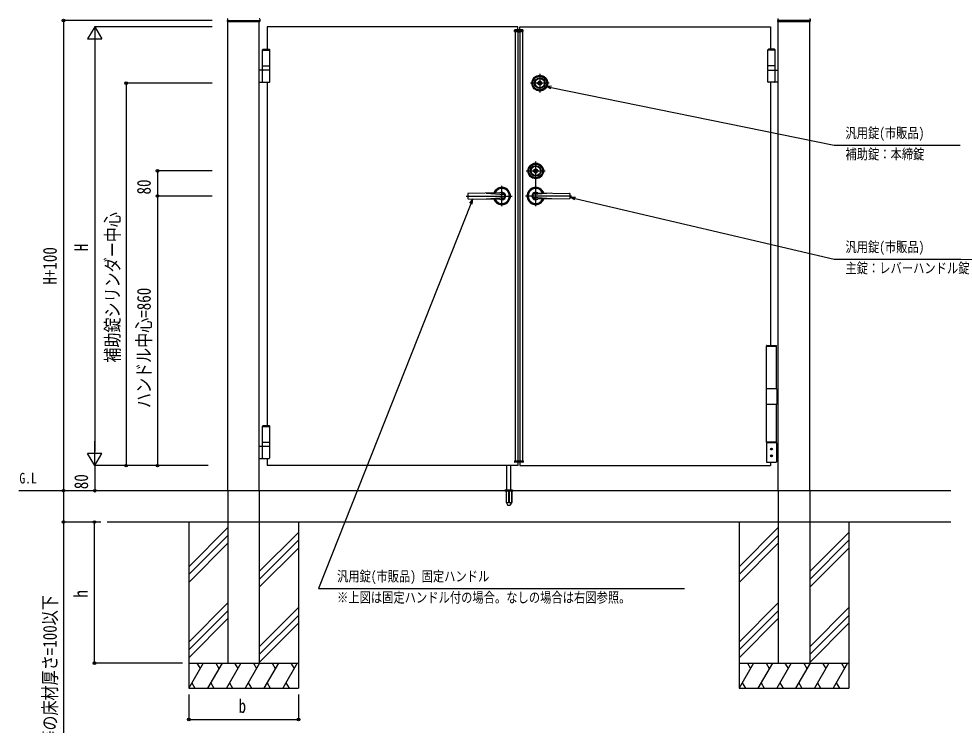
# Model space of a CAD drawing. Units: millimetres, scale not verified. Extents: x -4205 to 4205, y -2970 to 2970.
# Drawn here: x -1600 to 1381, y -976 to 1278 of the extents above; entities that cross this region are included whole.
import ezdxf
from ezdxf.enums import TextEntityAlignment as Align

# ---------------------------------------------------------------- set-up
doc = ezdxf.new("R2010")
doc.units = ezdxf.units.MM
doc.header["$LTSCALE"] = 10
for name, color, linetype in [('0-2_USER1', 3, 'Continuous'), ('0-3_YKK_12', 2, 'Continuous'), ('0-5_YKK_A1', 4, 'Continuous'), ('0-6_YKK_D', 6, 'Continuous')]:
    doc.layers.add(name, color=color, linetype=linetype)
doc.styles.add('ＭＳ ゴシック', font='')
doc.styles.get('ＭＳ ゴシック').set_extended_font_data('MS Gothic')

msp = doc.modelspace()

# ---------------------------------------------------------------- linework, layer by layer
at = {"layer": '0-3_YKK_12'}
msp.add_line((-4.98, 1234.33), (-4.98, 1244.33), dxfattribs=at)
at = {"layer": '0-5_YKK_A1'}
for p, q in [((-934.73, 1276.02), (-935.08, 1269.36)), ((-934.58, 1268.83), (-831.38, 1268.83)), ((-932.98, 1272.33), (-932.98, 1268.83)), ((-932.98, -227.67), (-932.98, 1268.83)), ((-832.98, -227.67), (-832.98, 1268.83)), ((-831.23, 1276.02), (-830.88, 1269.36)), ((-7.98, 1241.83), (-7.98, 1252.33)), ((-1.98, 1241.83), (-1.98, 1252.33)), ((821.27, 1276.02), (820.92, 1269.36)), ((821.42, 1268.83), (924.62, 1268.83)), ((823.02, -227.67), (823.02, 1268.83)), ((923.02, 1272.33), (923.02, 1268.83)), ((923.02, -227.67), (923.02, 1268.83)), ((924.77, 1276.02), (925.12, 1269.36)), ((-18.88, 1236.83), (-18.67, 1240.88)), ((-18.88, 1236.83), (8.92, 1236.83)), ((7.71, 1241.83), (-17.67, 1241.83)), ((-16.98, 1238.83), (7.02, 1238.83)), ((-16.98, 1238.83), (-16.98, 1236.83)), ((-16.98, 1236.83), (-16.98, -132.17)), ((-7.98, 1236.83), (-7.98, -132.17)), ((-1.98, 1236.83), (-1.98, -132.17)), ((7.02, 1238.83), (7.02, 1236.83)), ((7.02, 1236.83), (7.02, -132.17)), ((8.92, 1236.83), (8.71, 1240.88)), ((-820.48, 1180.33), (-822.48, 1178.33)), ((-822.48, 1178.33), (-799.48, 1178.33)), ((-822.48, 1177.33), (-799.48, 1177.33)), ((-820.48, 1180.33), (-801.48, 1180.33)), ((-801.48, 1180.33), (-799.48, 1178.33)), ((791.52, 1180.33), (789.52, 1178.33)), ((812.52, 1178.33), (789.52, 1178.33)), ((812.52, 1177.33), (789.52, 1177.33)), ((810.52, 1180.33), (791.52, 1180.33)), ((810.52, 1180.33), (812.52, 1178.33)), ((-799.48, 1113.33), (-832.98, 1113.33)), ((-822.48, 1127.33), (-799.48, 1127.33)), ((-822.48, 1076.83), (-822.48, 1111.83)), ((-799.48, 1076.83), (-799.48, 1111.83)), ((812.52, 1127.33), (789.52, 1127.33)), ((789.52, 1113.33), (823.02, 1113.33)), ((789.52, 1076.83), (789.52, 1111.83)), ((812.52, 1076.83), (812.52, 1111.83)), ((-832.98, 1075.33), (-800.98, 1075.33)), ((-807.98, 1075.33), (-807.98, -19.67)), ((62.02, 1102.33), (62.02, 1042.33)), ((63.12, 1073.58), (63.7, 1072.58)), ((823.02, 1075.33), (791.02, 1075.33)), ((798.02, 1075.33), (798.02, 235.33)), ((92.02, 1072.33), (32.02, 1072.33)), ((57.67, 1072.02), (59.12, 1071.18)), ((58.27, 1073.38), (59.66, 1072.58)), ((59.12, 1071.18), (60.67, 1071.18)), ((59.66, 1072.58), (60.34, 1072.58)), ((60.67, 1071.18), (61.36, 1072.38)), ((61.36, 1072.38), (62.68, 1072.38)), ((62.68, 1072.38), (63.37, 1071.18)), ((63.37, 1071.18), (64.92, 1071.18)), ((63.7, 1072.58), (64.38, 1072.58)), ((64.38, 1072.58), (65.77, 1073.38)), ((64.92, 1071.18), (66.37, 1072.02)), ((65.77, 1073.38), (66.37, 1073.38)), ((66.37, 1072.02), (66.37, 1073.38)), ((49.02, 679.83), (49.02, 822.33)), ((19.02, 792.33), (79.02, 792.33)), ((44.67, 792.02), (46.12, 791.18)), ((45.27, 793.38), (46.66, 792.58)), ((46.12, 791.18), (47.67, 791.18)), ((46.66, 792.58), (47.34, 792.58)), ((47.67, 791.18), (48.36, 792.38)), ((48.36, 792.38), (49.68, 792.38)), ((49.68, 792.38), (50.37, 791.18)), ((50.12, 793.58), (50.7, 792.58)), ((50.37, 791.18), (51.92, 791.18)), ((50.7, 792.58), (51.38, 792.58)), ((51.38, 792.58), (52.77, 793.38)), ((51.92, 791.18), (53.37, 792.02)), ((52.77, 793.38), (53.37, 793.38)), ((53.37, 792.02), (53.37, 793.38)), ((-167.98, 719.84), (-167.98, 704.81)), ((-58.98, 722.33), (-166.99, 720.84)), ((-108.98, 721.64), (-50.47, 717.58)), ((-58.98, 679.83), (-58.98, 744.83)), ((99.02, 721.64), (40.51, 717.58)), ((49.02, 722.33), (157.03, 720.84)), ((158.02, 719.84), (158.02, 704.81)), ((-172.98, 712.33), (-26.48, 712.33)), ((-166.99, 703.81), (-58.98, 702.33)), ((-108.98, 703.02), (-50.47, 707.08)), ((163.02, 712.33), (16.52, 712.33)), ((99.02, 703.02), (40.51, 707.08)), ((157.03, 703.81), (49.02, 702.33)), ((785.02, 233.33), (817.02, 233.33)), ((785.02, 97.33), (785.02, 233.33)), ((785.27, 233.33), (785.27, 234.33)), ((786.27, 235.33), (815.77, 235.33)), ((816.77, 233.33), (816.77, 234.33)), ((817.02, 97.33), (817.02, 233.33)), ((818.02, 97.33), (784.02, 97.33)), ((784.02, 97.33), (784.02, 47.33)), ((818.02, 97.33), (818.02, 47.33)), ((818.02, 47.33), (784.02, 47.33)), ((817.02, -72.67), (817.02, 47.33)), ((-820.48, -19.67), (-822.48, -21.67)), ((-822.48, -21.67), (-799.48, -21.67)), ((-822.48, -22.67), (-799.48, -22.67)), ((-820.48, -19.67), (-801.48, -19.67)), ((-801.48, -19.67), (-799.48, -21.67)), ((-799.48, -86.67), (-832.98, -86.67)), ((-822.48, -72.67), (-799.48, -72.67)), ((-822.48, -123.17), (-822.48, -88.17)), ((-799.48, -123.17), (-799.48, -88.17)), ((785.02, -76.17), (785.02, -135.17)), ((786.02, -72.67), (786.02, -74.67)), ((816.02, -74.67), (786.02, -74.67)), ((815.52, -74.67), (786.52, -74.67)), ((816.02, -72.67), (816.02, -74.67)), ((817.02, -76.17), (817.02, -135.17)), ((817.17, -86.67), (823.02, -86.67)), ((801.02, -96.4), (799.52, -95.54)), ((801.02, -118.4), (799.52, -117.54)), ((802.52, -93.8), (801.02, -92.94)), ((801.02, -96.4), (802.52, -95.54)), ((802.52, -115.8), (801.02, -114.94)), ((801.02, -118.4), (802.52, -117.54)), ((802.52, -95.54), (802.52, -93.8)), ((802.52, -117.54), (802.52, -115.8)), ((-832.98, -124.67), (-800.98, -124.67)), ((-807.98, -124.67), (-807.98, -147.67)), ((-7.98, -147.67), (-807.98, -147.67)), ((-42.98, -224.67), (-42.98, -147.17)), ((-29.98, -224.67), (-29.98, -147.17)), ((-18.88, -132.17), (8.92, -132.17)), ((-18.88, -132.17), (-18.67, -136.22)), ((7.71, -137.17), (-17.67, -137.17)), ((-16.98, -134.17), (-16.98, -132.17)), ((-16.98, -134.17), (7.02, -134.17)), ((-7.98, -137.17), (-7.98, -147.67)), ((-1.98, -137.17), (-1.98, -147.67)), ((-1.98, -147.67), (798.02, -147.67)), ((7.02, -134.17), (7.02, -132.17)), ((8.92, -132.17), (8.71, -136.22)), ((786.52, -136.67), (815.52, -136.67)), ((798.02, -136.67), (798.02, -147.67)), ((823.02, -124.67), (817.17, -124.67)), ((1373.02, -227.67), (-1600.45, -227.67)), ((-932.98, -227.67), (-932.98, -777.67)), ((-832.98, -227.67), (-832.98, -777.67)), ((-49.48, -226.83), (-49.48, -227.67)), ((-49.48, -227.67), (-23.48, -227.67)), ((-49.19, -226.13), (-23.77, -226.13)), ((-45.48, -224.67), (-48.82, -225.89)), ((-45.73, -227.67), (-45.73, -264.7)), ((-45.48, -224.67), (-27.48, -224.67)), ((-45.17, -227.67), (-45.17, -265.67)), ((-37.48, -227.67), (-37.48, -265.67)), ((-35.48, -227.67), (-35.48, -265.67)), ((-27.79, -227.67), (-27.79, -265.67)), ((-27.48, -224.67), (-24.14, -225.89)), ((-27.23, -227.67), (-27.23, -264.7)), ((-23.48, -226.83), (-23.48, -227.67)), ((823.02, -227.67), (823.02, -777.67)), ((923.02, -227.67), (923.02, -777.67)), ((-45.73, -264.7), (-40.84, -273.17)), ((-45.17, -265.67), (-37.48, -265.67)), ((-37.48, -264.7), (-35.48, -264.7)), ((-35.48, -265.67), (-27.79, -265.67)), ((-27.23, -264.7), (-32.12, -273.17)), ((-39.97, -273.67), (-32.99, -273.67)), ((1373.02, -327.67), (-1318.71, -327.67)), ((-1057.98, -327.67), (-1057.98, -857.67)), ((-707.98, -327.67), (-707.98, -857.67)), ((698.02, -327.67), (698.02, -857.67)), ((1048.02, -327.67), (1048.02, -857.67)), ((-932.98, -345.46), (-1057.98, -470.46)), ((823.02, -345.46), (698.02, -470.46)), ((-932.98, -370.46), (-1057.98, -495.46)), ((-707.98, -360.46), (-832.98, -485.46)), ((-707.98, -385.46), (-832.98, -510.46)), ((823.02, -370.46), (698.02, -495.46)), ((1048.02, -360.46), (923.02, -485.46)), ((1048.02, -385.46), (923.02, -510.46)), ((-932.98, -395.46), (-1057.98, -520.46)), ((-707.98, -410.46), (-832.98, -535.46)), ((823.02, -395.46), (698.02, -520.46)), ((1048.02, -410.46), (923.02, -535.46)), ((-932.98, -585.46), (-1057.98, -710.46)), ((823.02, -585.46), (698.02, -710.46)), ((-932.98, -610.46), (-1057.98, -735.46)), ((-707.98, -600.46), (-832.98, -725.46)), ((-707.98, -625.46), (-832.98, -750.46)), ((823.02, -610.46), (698.02, -735.46)), ((1048.02, -600.46), (923.02, -725.46)), ((1048.02, -625.46), (923.02, -750.46)), ((-932.98, -635.46), (-1057.98, -760.46)), ((-707.98, -650.46), (-832.98, -775.46)), ((823.02, -635.46), (698.02, -760.46)), ((1048.02, -650.46), (923.02, -775.46)), ((-1057.98, -777.67), (-707.98, -777.67)), ((-1011.79, -777.67), (-1057.98, -857.67)), ((-1031.79, -777.67), (-1021.79, -794.99)), ((-951.79, -777.67), (-997.98, -857.67)), ((-971.79, -777.67), (-961.79, -794.99)), ((-891.79, -777.67), (-937.98, -857.67)), ((-932.98, -777.67), (-832.98, -777.67)), ((-911.79, -777.67), (-901.79, -794.99)), ((-831.79, -777.67), (-877.98, -857.67)), ((-851.79, -777.67), (-841.79, -794.99)), ((-771.79, -777.67), (-817.98, -857.67)), ((-791.79, -777.67), (-781.79, -794.99)), ((-711.79, -777.67), (-757.98, -857.67)), ((-731.79, -777.67), (-721.79, -794.99)), ((698.02, -777.67), (1048.02, -777.67)), ((744.21, -777.67), (698.02, -857.67)), ((724.21, -777.67), (734.21, -794.99)), ((804.21, -777.67), (758.02, -857.67)), ((784.21, -777.67), (794.21, -794.99)), ((864.21, -777.67), (818.02, -857.67)), ((823.02, -777.67), (923.02, -777.67)), ((844.21, -777.67), (854.21, -794.99)), ((924.21, -777.67), (878.02, -857.67)), ((904.21, -777.67), (914.21, -794.99)), ((984.21, -777.67), (938.02, -857.67)), ((964.21, -777.67), (974.21, -794.99)), ((1044.21, -777.67), (998.02, -857.67)), ((1024.21, -777.67), (1034.21, -794.99)), ((-1057.98, -857.67), (-707.98, -857.67)), ((-1047.98, -840.35), (-1037.98, -857.67)), ((-987.98, -840.35), (-977.98, -857.67)), ((-927.98, -840.35), (-917.98, -857.67)), ((-867.98, -840.35), (-857.98, -857.67)), ((-807.98, -840.35), (-797.98, -857.67)), ((-747.98, -840.35), (-737.98, -857.67)), ((698.02, -857.67), (1048.02, -857.67)), ((708.02, -840.35), (718.02, -857.67)), ((768.02, -840.35), (778.02, -857.67)), ((828.02, -840.35), (838.02, -857.67)), ((888.02, -840.35), (898.02, -857.67)), ((948.02, -840.35), (958.02, -857.67)), ((1008.02, -840.35), (1018.02, -857.67))]:
    msp.add_line(p, q, dxfattribs=at)
for points in [[(-932.98, 1272.33), (-832.98, 1272.33), (-832.98, 1268.83)], [(-7.98, 1252.33), (-807.98, 1252.33), (-807.98, 1180.33)], [(-1.98, 1252.33), (798.02, 1252.33), (798.02, 1180.33)], [(923.02, 1272.33), (823.02, 1272.33), (823.02, 1268.83)], [(-822.48, 1113.33), (-822.48, 1127.33), (-822.48, 1178.33)], [(-799.48, 1113.33), (-799.48, 1127.33), (-799.48, 1178.33)], [(789.52, 1113.33), (789.52, 1127.33), (789.52, 1178.33)], [(812.52, 1113.33), (812.52, 1127.33), (812.52, 1178.33)], [(60.34, 1072.58), (60.92, 1073.58), (63.12, 1073.58)], [(57.67, 1072.02), (57.67, 1073.38), (58.27, 1073.38)], [(44.67, 792.02), (44.67, 793.38), (45.27, 793.38)], [(47.34, 792.58), (47.92, 793.58), (50.12, 793.58)], [(817.02, -72.67), (785.02, -72.67), (785.02, 47.33)], [(-822.48, -86.67), (-822.48, -72.67), (-822.48, -21.67)], [(-799.48, -86.67), (-799.48, -72.67), (-799.48, -21.67)], [(799.52, -95.54), (799.52, -93.8), (801.02, -92.94)], [(799.52, -117.54), (799.52, -115.8), (801.02, -114.94)]]:
    msp.add_lwpolyline(points, dxfattribs=at)
for centre, radius in [((62.02, 1072.33), 25), ((62.02, 1072.33), 22), ((62.02, 1072.33), 17), ((62.02, 1072.33), 15), ((62.02, 1072.33), 6.35), ((62.02, 1072.33), 5.6), ((49.02, 792.33), 25), ((49.02, 792.33), 22), ((49.02, 792.33), 17), ((49.02, 792.33), 15), ((49.02, 792.33), 6.35), ((49.02, 792.33), 5.6), ((801.02, -94.67), 3), ((801.02, -116.67), 3), ((801.02, -94.67), 2.46), ((801.02, -116.67), 2.46)]:
    msp.add_circle(centre, radius, dxfattribs=at)
for centre, radius, start, end in [((-934.58, 1269.33), 0.5, 177, 270), ((-932.73, 1275.91), 2, 99.00123, 177), ((-833.23, 1275.91), 2, 3, 80.99877), ((-831.38, 1269.33), 0.5, 270, 3), ((821.42, 1269.33), 0.5, 177, 270), ((823.27, 1275.91), 2, 99.00123, 177), ((922.77, 1275.91), 2, 3, 80.99877), ((924.62, 1269.33), 0.5, 270, 3), ((-17.67, 1240.83), 1, 90, 177), ((7.71, 1240.83), 1, 3, 90), ((-820.98, 1111.83), 1.5, 90, 180), ((-800.98, 1111.83), 1.5, 360, 90), ((791.02, 1111.83), 1.5, 90, 180), ((811.02, 1111.83), 1.5, 0, 90), ((-820.98, 1076.83), 1.5, 180, 270), ((-800.98, 1076.83), 1.5, 270, 360), ((62.02, 1072.33), 2.75, 9.44209, 170.55791), ((791.02, 1076.83), 1.5, 180, 270), ((811.02, 1076.83), 1.5, 270, 0), ((62.02, 1072.33), 2.75, 204.71985, 335.28015), ((49.02, 792.33), 2.75, 9.44209, 170.55791), ((49.02, 792.33), 2.75, 204.71985, 335.28015), ((-166.98, 719.84), 1, 90.79031, 180), ((-58.98, 712.33), 27.5, 200.53388, 159.46876), ((-58.98, 712.33), 24, 203.83415, 156.16849), ((-58.98, 712.33), 12, 235.64594, 124.35406), ((-58.98, 712.33), 10, 71.06359, 90), ((508.8, 1422.71), 900, 231.15125, 231.58041), ((-58.98, 712.33), 10, 328.33183, 31.66817), ((49.02, 712.33), 27.5, 20.53124, 339.46612), ((49.02, 712.33), 24, 23.83151, 336.16585), ((49.02, 712.33), 12, 55.64594, 304.35406), ((49.02, 712.33), 10, 148.33183, 211.66817), ((-518.77, 1422.71), 900, 308.41959, 308.84876), ((49.02, 712.33), 10, 90, 108.93641), ((157.02, 719.84), 1, 0, 89.20969), ((-166.98, 704.81), 1, 180, 269.21231), ((-58.98, 712.33), 10, 270, 288.93642), ((508.8, 1.95), 900, 128.41959, 128.84875), ((-518.77, 1.95), 900, 51.15125, 51.58041), ((49.02, 712.33), 10, 251.06358, 270), ((157.02, 704.81), 1, 270.78769, 0), ((786.27, 234.33), 1, 90, 180), ((815.77, 234.33), 1, 0, 90), ((-820.98, -88.17), 1.5, 90, 180), ((-800.98, -88.17), 1.5, 360, 90), ((786.52, -76.17), 1.5, 90, 180), ((815.52, -76.17), 1.5, 0, 90), ((-820.98, -123.17), 1.5, 180, 270), ((-800.98, -123.17), 1.5, 270, 360), ((-17.67, -136.17), 1, 183, 270), ((7.71, -136.17), 1, 270, 357), ((786.52, -135.17), 1.5, 180, 270), ((815.52, -135.17), 1.5, 270, 0), ((-48.48, -226.83), 1, 110, 180), ((-24.48, -226.83), 1, 0, 70), ((-39.97, -272.67), 1, 210, 270), ((-32.99, -272.67), 1, 270, 330)]:
    msp.add_arc(centre, radius, start, end, dxfattribs=at)
at = {"layer": '0-6_YKK_D'}
for p, q in [((-982.98, 1272.33), (-1458.83, 1272.33)), ((-1457.83, 1272.33), (-1457.83, -227.67)), ((-1358, 1252.33), (-1380.5, 1213.36)), ((-982.98, 1252.33), (-1359, 1252.33)), ((-1358, 1252.33), (-1335.5, 1213.36)), ((-1358, 1252.33), (-1358, 1174.39)), ((-1380.5, 1213.36), (-1335.5, 1213.36)), ((-1358, 1207.33), (-1358, -102.67)), ((-982.98, 1072.33), (-1259, 1072.33)), ((-1258, 1072.33), (-1258, -147.67)), ((-982.98, 792.33), (-1159, 792.33)), ((-1158, 792.33), (-1158, 712.33)), ((-982.98, 712.33), (-1159, 712.33)), ((-982.98, 712.33), (-1159, 712.33)), ((-1158, 712.33), (-1158, -147.67)), ((-1358, -147.67), (-1358, -69.73)), ((-1358, -147.67), (-1380.5, -108.7)), ((-1335.5, -108.7), (-1380.5, -108.7)), ((-1358, -147.67), (-1335.5, -108.7)), ((-995.47, -147.67), (-1359, -147.67)), ((-995.47, -147.67), (-1359, -147.67)), ((-1358, -147.67), (-1358, -227.67)), ((-995.47, -147.67), (-1259, -147.67)), ((-995.47, -147.67), (-1159, -147.67)), ((-1082.62, -227.67), (-1458.83, -227.67)), ((-1402.16, -227.67), (-1458.83, -227.67)), ((-1252.98, -227.67), (-1359, -227.67)), ((-1338.71, -327.67), (-1458.83, -327.67)), ((-1359, -777.66), (-1359, -327.67)), ((-1077.97, -777.66), (-1360, -777.66)), ((-1058, -877.67), (-1058, -958.67)), ((-708, -877.67), (-708, -958.67)), ((-1058, -957.67), (-708, -957.67))]:
    msp.add_line(p, q, dxfattribs=at)
for points in [[(97.33, 1054.4), (81.59, 1062.27), (99.16, 1063.33)], [(81.59, 1062.27), (98.24, 1058.87), (1001.02, 874.11), (1403.32, 874.11)], [(-151.46, 703.6), (-157.72, 687.8), (-644.3, -539.95), (524.05, -539.95)], [(-153.49, 686.12), (-151.46, 703.6), (-161.96, 689.48)], [(173.53, 700.26), (158.02, 708.58), (175.61, 709.13)], [(158.02, 708.58), (174.57, 704.7), (1001.02, 510.55), (1521.92, 510.55)], [(-1457.83, -227.67), (-1457.83, -327.67), (-1457.83, -1480.67)]]:
    msp.add_lwpolyline(points, dxfattribs=at)
for centre in [(-1457.83, 1272.33), (-1258, 1072.33), (-1158, 792.33), (-1158, 712.33), (-1158, 712.33), (-1258, -147.67), (-1158, -147.67), (-1457.83, -227.67), (-1457.83, -227.67), (-1358, -227.67), (-1457.83, -327.67), (-1359, -327.67), (-1359, -777.66), (-1058, -957.67), (-708, -957.67)]:
    msp.add_circle(centre, 4.25, dxfattribs=at)

# ---------------------------------------------------------------- texts
at = {"layer": '0-2_USER1', "style": 'ＭＳ ゴシック', "width": 0.8}
msp.add_text('G.L', height=33.99, dxfattribs=at).set_placement((-1598.18, -214.84), align=Align.BOTTOM_LEFT)
at = {"layer": '0-6_YKK_D', "style": 'ＭＳ ゴシック', "width": 0.8}
for s, height, p in [('汎用錠(市販品)', 32.99, (1037.02, 887.06)), ('補助錠：本締錠', 32.99, (1037.02, 819.56)), ('汎用錠(市販品)', 32.99, (1037.02, 523.5)), ('主錠：レバーハンドル錠', 32.99, (1037.02, 456)), ('汎用錠(市販品) 固定ハンドル', 32.99, (-584.94, -527)), ('※上図は固定ハンドル付の場合。なしの場合は右図参照。', 32.99, (-584.94, -594.5)), ('b', 43.99, (-899, -949.67))]:
    msp.add_text(s, height=height, dxfattribs=at).set_placement(p, align=Align.BOTTOM_LEFT)
for s, p in [('80', (-1166, 717.13)), ('補助錠シリンダー中心', (-1266, 180.73)), ('H+100', (-1465.83, 429.53)), ('H', (-1366, 536.33)), ('ハンドル中心=860', (-1166, 35.93)), ('80', (-1366, -222.87)), ('インターロッキング等の床材厚さ=100以下', (-1465.83, -1472.67)), ('h', (-1367, -568.67))]:
    msp.add_text(s, height=43.99, rotation=90, dxfattribs=at).set_placement(p, align=Align.BOTTOM_LEFT)

doc.saveas('drawing.dxf')
